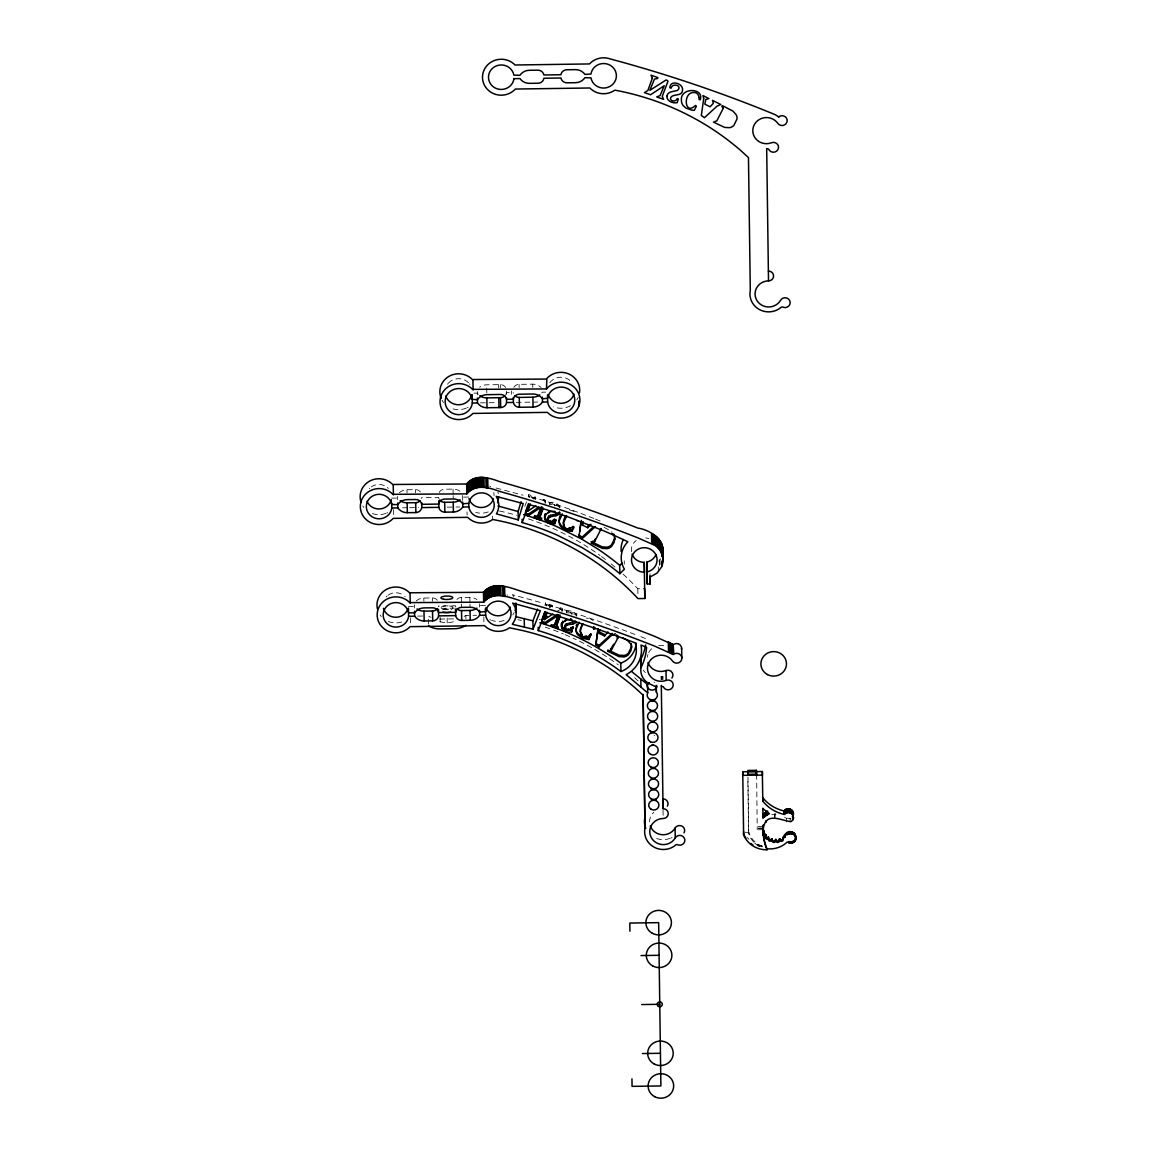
<?xml version="1.0" encoding="UTF-8"?>
<svg xmlns="http://www.w3.org/2000/svg" width="1156" height="1156" viewBox="0 0 1156 1156"><rect width="100%" height="100%" fill="white"/><g stroke="black" fill="none" stroke-linecap="round" stroke-linejoin="round"><path stroke-width="0.75" stroke-dasharray="5 3.75" d="M524.81 506.429L526.558 501.747M528.321 497.066L528.653 494.652L535.56 497.08L535.228 499.493L535.56 497.08M545.488 602.941L545.155 605.354L545.488 602.941L552.395 605.368L552.062 607.781L552.395 605.368M544.996 502.123L545.675 500.635L543.855 499.378L540.155 501.574M545.025 503.597L545.675 500.635M561.845 610.411L562.51 608.923L560.689 607.666L556.99 609.862M561.874 611.885L562.51 608.923M658.833 561.195L660.481 558.854M532.15 498.496L535.199 498.005M548.984 606.784L552.033 606.293M557.019 611.336L560.718 609.154L560.689 607.666M560.039 507.498C559.331 503.51 550.068 499.97 549.432 504.464M566.238 611.278C570.11 609.978 575.457 611.668 576.873 615.787M566.267 612.752L572.365 612.94L575.775 615.194L575.746 613.706M786.167 818.246L790.328 818.289L790.401 821.844M771.789 814.59L775.734 813.94L775.806 817.48M439.829 621.841L447.228 622.911L454.568 621.639M661.232 679.959L661.189 676.361L663.139 676.896M505.62 387.52A6.04 5.78 -1.1 0 0 500.302 384.616L486.662 384.818A11.314 10.823 -1.1 0 0 479.74 387.188M513.828 387.39A6.04 5.78 -1.1 0 1 519.073 384.356L532.714 384.153A11.314 10.823 -1.1 0 1 541.08 387.535M473.873 393.156L477.312 393.112A11.314 10.823 -1.1 0 0 478.468 394.499M545.719 392.144L542.294 392.187A11.314 10.823 -1.1 0 1 541.759 392.924M480.39 402.866L496.502 402.635M516.197 402.36L537.685 402.057M399.355 492.731A11.314 10.823 -1.1 0 1 406.97 489.768L415.495 489.638A6.04 5.78 -1.1 0 1 420.813 492.543M460.001 491.286A11.314 10.823 -1.1 0 0 453.022 489.118L444.496 489.234A6.04 5.78 -1.1 0 0 438.962 492.904M391.609 498.149L397.621 498.063A11.314 10.823 -1.1 0 0 398.791 499.464M468.614 497.051L462.602 497.138A11.314 10.823 -1.1 0 1 461.475 498.568M402.49 507.802L407.866 507.715M409.658 507.686L418.602 507.571M447.256 507.166L459.785 506.978M623.026 574.113A262.267 251.069 -1.1 0 1 637.809 588.736L644.629 588.635M416.189 601.019A11.314 10.823 -1.1 0 1 423.804 598.057L432.33 597.927A6.04 5.78 -1.1 0 1 437.662 600.831M456.909 599.444A6.04 5.78 -1.1 0 1 461.331 597.522L469.856 597.406A11.314 10.823 -1.1 0 1 476.836 599.588M408.444 606.438L414.455 606.351A11.314 10.823 -1.1 0 0 415.004 607.073M485.448 605.339L479.437 605.426A11.314 10.823 -1.1 0 1 478.309 606.857M441.231 608.359L454.337 608.172M417.562 616.105L424.729 616.004M464.134 616.437A20.476 19.594 -1.1 0 0 465.839 615.425L471.229 615.353M473.021 615.324L476.604 615.267M439.757 619.067L454.496 618.85M763.148 826.526L757.339 826.612L757.368 828.187L761.732 828.13M763.177 828.216L757.194 828.303L757.223 829.777L761.703 829.719M745.23 832.349L748.553 832.306M539.274 619.486L540.285 619.587M553.377 504.392L556.397 505.866M570.211 612.68L573.231 614.154M569.33 509.767L576.439 512.296M586.164 618.055L588.346 618.373M517.917 619.746L521.428 620.483M496.097 488.02L523.032 495.187M540.141 602.363L512.484 594.733A17.918 17.152 -1.1 0 1 513.986 597.002M762.628 846.365L761.616 846.048A22.672 21.704 -1.1 0 1 748.712 832.017L748.582 833.881L747.802 777.786M535.589 498.554L528.682 496.126L528.653 494.652M552.423 606.842L545.516 604.415M634.962 634.485L625.974 631.075A1319.95 1263.624 -1.1 0 0 556.874 607.449L545.068 603.837L546.802 605.152M640.829 636.71L646.421 638.892M593.852 518.423L570.775 509.579A594.3 568.94 -1.1 0 0 528.682 496.126M595.485 519.087L600.73 521.284M604.111 527.324L611.842 531.63M590.673 619.154L593.274 620.584M528.292 495.577L529.968 496.863M785.459 817.87L784.635 817.22M545.704 502.109L543.884 500.866L543.855 499.378M560.718 609.154L562.538 610.397M634.658 677.792L638.112 680.942M790.083 818.39L790.155 821.93M786.412 818.347L786.485 821.887M775.069 813.954L775.141 817.509M774.404 814.026L774.477 817.567M662.966 676.246L663.024 679.526M659.975 559.663L660.062 564.59M662.171 676.318L662.229 679.598M659.426 560.443L659.585 568.665M661.189 676.361L661.246 679.641M658.313 566.859L658.4 571.787M663.038 810.284L663.197 818.506M649.975 573.766L650.033 577.046M637.809 588.736L637.895 593.664M624.254 560.805L624.312 564.157M576.425 614.703L576.454 616.191M571.483 612.853L571.512 614.327M566.642 611.105L566.671 612.593M559.591 506.415L559.62 507.903M558.912 505.418L558.94 506.906L555.53 504.652L549.837 504.305L549.808 502.817M554.649 504.565L554.678 506.039M550.632 606.033L550.661 607.507M549.678 606.149L549.707 607.637M546.268 604.487L546.297 605.975M532.714 384.153L532.772 387.448M533.797 497.745L533.826 499.219M529.434 496.199L529.462 497.687M519.073 384.356L519.131 387.636M511.487 391.003L511.559 394.283M506.371 391.075L506.429 394.355M500.302 384.616L500.36 387.91M498.597 384.645L498.655 387.925M492.615 516.197L492.687 519.478M486.719 388.098L486.82 393.026M483.815 616.813L483.974 625.035M477.298 391.494L477.356 394.774M479.422 603.808L479.494 607.088M469.856 597.406L469.957 602.334M469.986 603.967L470.059 607.261M467.038 511.805L467.111 515.099M465.839 615.425L465.911 618.706M462.588 495.519L462.689 500.447M461.331 597.522L461.432 602.449M461.461 604.097L461.519 607.377M453.022 489.118L453.123 494.046M453.152 495.678L453.21 498.973M432.33 597.927L432.402 601.221M428.471 624.168L428.312 615.96A20.476 19.594 -1.1 0 0 430.971 617.333M423.804 598.057L423.876 601.337M415.495 489.638L415.568 492.933M414.44 604.733L414.498 608.013M410.409 617.853L410.539 624.428M406.97 489.768L407.028 493.048M397.606 496.444L397.664 499.724M393.575 509.565L393.705 516.14M756.631 774.375L757.223 829.777M747.975 777.208L748.741 833.49A22.672 21.704 -1.1 0 0 753.885 842.29M447.155 618.012L447.228 622.911M440.104 616.943L440.176 621.841M578.188 397.361A18.771 17.961 -1.1 0 1 576.815 399.846M570.544 405.713A18.771 17.961 -1.1 0 1 553.536 406.811M468.194 407.172A18.771 17.961 -1.1 0 1 467.342 407.635M466.46 408.039A18.771 17.961 -1.1 0 1 451.187 408.256M443.557 402.519A18.771 17.961 -1.1 0 1 441.997 400.135M447.459 384.226A13.655 13.063 -1.1 0 1 447.878 383.676M448.34 383.142A13.655 13.063 -1.1 0 1 468.628 382.853M469.538 383.908A13.655 13.063 -1.1 0 1 469.943 384.471M505.721 394.63A6.04 5.78 -1.1 0 0 506.386 392.693L513.206 392.606A6.04 5.78 -1.1 0 0 513.365 393.271M549.808 382.766A13.655 13.063 -1.1 0 1 570.977 381.408M387.65 512.585A18.771 17.961 -1.1 0 1 386.769 513.004M385.873 513.38A18.771 17.961 -1.1 0 1 372.42 513.567M363.88 507.47A18.771 17.961 -1.1 0 1 362.782 505.909M488.222 511.92A18.771 17.961 -1.1 0 1 475.694 512.411M499.435 511.01A262.267 251.069 -1.1 0 1 516.602 515.258M528.408 518.885A262.267 251.069 -1.1 0 1 600.051 555.472M601.467 556.498A262.267 251.069 -1.1 0 1 605.657 559.634M611.134 563.926A262.267 251.069 -1.1 0 1 616.495 568.376M631.407 551.672A12.788 12.254 -1.1 0 1 636.262 540.43M645.626 537.93A12.788 12.254 -1.1 0 1 648.834 538.71M493.742 492.514A12.788 12.254 -1.1 0 1 494.046 495.707M489.696 486.026A12.788 12.254 -1.1 0 1 490.664 486.907M439.034 498.785A6.04 5.78 -1.1 0 1 438.644 497.485L421.579 497.73A6.04 5.78 -1.1 0 1 421.434 498.395M369.299 488.641A12.788 12.254 -1.1 0 1 369.747 488.164M371.264 486.893A12.788 12.254 -1.1 0 1 386.827 487.066M387.347 487.471A12.788 12.254 -1.1 0 1 388.3 488.367M497.933 492.225A18.626 17.831 -1.1 0 1 498.294 493.713M762.006 846.842A24.565 23.525 -1.1 0 1 757.238 845.527M761.992 845.86A24.565 23.525 -1.1 0 1 754.955 843.548M748.972 839.314A24.565 23.525 -1.1 0 1 747.311 837.536M507.022 594.748A12.788 12.254 -1.1 0 1 507.498 595.21M455.883 607.073A6.04 5.78 -1.1 0 1 455.478 605.773L438.413 606.019A6.04 5.78 -1.1 0 1 438.283 606.683M442.387 609.804A5.968 1.72 -0.8 0 1 452.025 609.804M386.133 596.93A12.788 12.254 -1.1 0 1 387.058 596.005M388.098 595.181A12.788 12.254 -1.1 0 1 403.675 595.354M404.672 596.193A12.788 12.254 -1.1 0 1 405.149 596.655M645.337 672.604A16.126 15.447 -1.1 0 1 643.213 670.104M514.189 612.564A17.918 17.152 -1.1 0 1 512.758 614.891M654.152 735.476A5.115 4.899 -1.1 0 1 654.657 735.635M671.911 837.565A18.756 17.947 -1.1 0 1 671.029 837.984M670.133 838.36A18.756 17.947 -1.1 0 1 654.888 837.811M504.132 620.541A18.771 17.961 -1.1 0 1 491.603 620.396M490.693 620.05A18.771 17.961 -1.1 0 1 489.797 619.659M401.782 621.986A18.771 17.961 -1.1 0 1 388.344 621.509M381.321 616.495A18.771 17.961 -1.1 0 1 380.151 614.992M649.556 821.887A13.626 13.048 -1.1 0 1 653.92 812.133M647.346 657.215A13.655 13.063 -1.1 0 1 647.909 654.542M648.704 652.634A13.655 13.063 -1.1 0 1 651.681 648.805M658.631 645.51A13.655 13.063 -1.1 0 1 666.318 646.377M545.242 627.173A262.267 251.069 -1.1 0 1 563.405 633.95M565.038 634.63A262.267 251.069 -1.1 0 1 576.266 639.687M579.431 641.219A262.267 251.069 -1.1 0 1 618.301 664.787M653.92 682.069A5.115 4.899 -1.1 0 1 654.643 682.401M759.723 846.64A22.672 21.704 -1.1 0 1 758.813 846.134M757.917 845.585A22.672 21.704 -1.1 0 1 754.622 843.027M443.774 609.053A5.968 1.72 -0.8 0 0 452.964 607.565A5.968 1.72 -0.8 0 0 444.251 606.062A5.968 1.72 -0.8 0 0 443.774 609.053"/><path stroke-width="1.5" d="M558.709 512.758C555.53 516.038 546.802 513.134 548.103 519.925C549.201 523.09 553.999 522.44 555.01 519.478L556.079 519.983L554.822 523.654C541.47 525.705 541.889 509.984 555.082 511.371M544.837 516.096L544.808 514.608L544.808 519.261M571.656 631.942L572.899 626.783L571.656 631.942C558.305 633.994 558.724 618.272 571.917 619.659M561.672 624.385L561.643 622.896L561.643 627.549M762.902 832.884A1.705 1.633 -1.1 0 0 765.474 834.343L765.836 834.805A1.705 1.633 -1.1 0 0 765.807 837.175A1.705 1.633 -1.1 0 0 768.278 837.074L768.596 837.291A1.705 1.633 -1.1 0 0 769.289 839.574A1.705 1.633 -1.1 0 0 771.63 838.779L772.136 838.924A1.705 1.633 -1.1 0 0 773.595 840.918A1.705 1.633 -1.1 0 0 775.56 839.487L775.951 839.487A1.705 1.633 -1.1 0 0 777.887 840.976A1.705 1.633 -1.1 0 0 779.332 839.039L779.91 838.88A1.705 1.633 -1.1 0 0 782.222 839.704A1.705 1.633 -1.1 0 0 782.988 837.45C792.582 819.835 803.608 847.883 787.265 841.973A24.233 23.192 -1.1 0 1 766.992 848.75L767.02 849.776A24.565 23.525 -1.1 0 1 743.626 834.95L743.554 831.395M794.779 841.351C799.649 832.407 785.589 830.832 783.017 838.938A1.705 1.633 -1.1 0 1 782.251 841.192A1.705 1.633 -1.1 0 1 779.939 840.354L779.433 840.484A1.705 1.633 -1.1 0 1 777.916 842.449A1.705 1.633 -1.1 0 1 775.979 840.976L775.589 840.961A1.705 1.633 -1.1 0 1 773.624 842.406A1.705 1.633 -1.1 0 1 772.237 840.441L772.208 838.967M647.042 574.142L647.23 583.997L650.134 583.953L650.033 577.046L657.027 573.13L661.535 567.018L662.98 561.57L662.59 555.964L659.888 549.953L655.914 545.834L638.126 537.974A1324.111 1267.597 -1.1 0 0 499.276 491.314C489.176 487.37 474.755 483.772 466.822 493.872L392.881 494.335A18.771 17.961 -1.1 0 0 365.888 493.814A18.771 17.961 -1.1 0 0 366.25 519.665A18.771 17.961 -1.1 0 0 393.213 518.379L467.674 517.324A18.771 17.961 -1.1 0 0 492.687 519.478A262.267 251.069 -1.1 0 1 637.996 598.591L644.817 598.505L644.239 562.351A12.788 12.254 -1.1 0 1 632.014 554.158M593.62 628.85L593.592 627.376L594.748 627.549L594.776 629.037L593.62 628.85L593.678 626.798M548.103 519.925L548.146 517.252M575.543 621.047L565.573 624.471L564.908 626.725L566.064 628.272M572.928 628.272L571.844 627.766C570.833 630.728 566.035 631.378 564.937 628.214C565.385 622.434 573.824 626.234 576.223 621.726M391.711 503.077L391.768 508.293A12.788 12.254 -1.1 0 1 372.275 516.92A12.788 12.254 -1.1 0 1 371.986 496.386A12.788 12.254 -1.1 0 1 391.711 504.464L397.765 504.652A11.314 10.823 -1.1 0 1 407.158 499.623L415.683 499.508A6.04 5.78 -1.1 0 1 421.723 504.319L438.789 504.074A6.04 5.78 -1.1 0 1 444.684 499.089L453.21 498.973A11.314 10.823 -1.1 0 1 462.747 503.741L468.787 503.366A12.788 12.254 -1.1 0 1 484.277 493.15A12.788 12.254 -1.1 0 1 493.67 508.712L493.453 509.319A12.788 12.254 -1.1 0 1 468.845 507.195L468.744 503.626M408.473 608.085L408.603 616.582A12.788 12.254 -1.1 0 1 389.11 625.208A12.788 12.254 -1.1 0 1 388.835 604.675A12.788 12.254 -1.1 0 1 408.545 612.752L414.599 612.94A11.314 10.823 -1.1 0 1 423.992 607.912L432.532 607.796A6.04 5.78 -1.1 0 1 438.558 612.608L455.623 612.362A6.04 5.78 -1.1 0 1 461.519 607.377L470.059 607.261A11.314 10.823 -1.1 0 1 479.581 612.03L485.621 611.654A12.788 12.254 -1.1 0 1 501.112 601.438A12.788 12.254 -1.1 0 1 510.504 617.001L510.287 617.607A12.788 12.254 -1.1 0 1 485.679 615.483L485.506 608.634L485.592 611.943M472.183 394.832L472.298 403.458A13.655 13.063 -1.1 0 1 451.505 412.663A13.655 13.063 -1.1 0 1 451.201 390.757A13.655 13.063 -1.1 0 1 472.24 399.369L477.457 399.701A11.314 10.823 -1.1 0 1 486.849 394.673L500.49 394.471A6.04 5.78 -1.1 0 1 506.53 399.297L513.351 399.196A6.04 5.78 -1.1 0 1 519.261 394.21L532.902 394.023A11.314 10.823 -1.1 0 1 542.439 398.777L547.626 398.3A13.655 13.063 -1.1 0 1 564.157 387.405A13.655 13.063 -1.1 0 1 574.171 404.008L573.94 404.658A13.655 13.063 -1.1 0 1 547.684 402.389L547.496 395.395M579.662 531.457L580.702 523.596M581.367 520.359L578.997 536.442L582.147 538.653L595.427 526.572M597.97 628.734L595.846 644.73L598.981 646.941L611.611 635.381L615.281 633.748M598.201 628.647L595.846 644.73M607.926 631.899L604.574 636.031L599.343 633.416L599.314 631.942M614.674 537.323A8.381 8.02 -1.1 0 1 614.66 538.45L614.067 542.525L611.524 546.441A8.497 8.135 -1.1 0 1 607.305 548.638L602.319 548.378L591.15 543.074L594.516 541.774L601.077 529.029M631.162 643.719A8.381 8.02 -1.1 0 1 631.494 646.739L630.901 650.814L628.358 654.73A8.497 8.135 -1.1 0 1 624.139 656.926L619.154 656.666L607.984 651.363L611.351 650.062L617.781 638.256L617.882 635.843M522.18 522.584L528.841 504.507A594.3 568.94 -1.1 0 1 570.934 517.96L603.779 530.864A594.3 568.94 -1.1 0 1 627.853 541.774A24.146 23.106 -1.1 0 0 624.413 569.186L619.862 573.694A262.788 251.575 -1.1 0 0 597.739 557.235L582.017 547.554L557.178 535.112A262.788 251.575 -1.1 0 0 522.18 522.584L522.122 519.232M614.66 538.45L611.495 544.953A8.497 8.135 -1.1 0 1 607.276 547.164L602.29 546.904L591.121 541.6M631.494 646.739L628.329 653.241A8.497 8.135 -1.1 0 1 624.11 655.452L619.125 655.192L609.342 650.539M590.991 524.333L587.739 527.743L582.508 525.127L583.115 521.573M599.343 633.416L599.95 629.861M563.507 522.859L566.7 515.865M767.02 849.776A53.321 51.037 -1.1 0 1 763.206 829.098C765.662 810.891 781.066 820.789 790.877 821.613C798.03 817.841 788.854 808.087 784.274 814.416A36.949 35.374 -1.1 0 1 762.787 801.094L762.714 797.539A36.949 35.374 -1.1 0 0 784.144 810.948C787.655 805.616 796.614 811.599 792.409 816.714M518.264 519.897L523.206 503.568L496.256 496.401A18.626 17.831 -1.1 0 1 496.473 513.885L518.264 519.897L518.105 511.516L521.067 501.718M540.459 517.31L539.924 515.822L542.641 508.25M558.16 628.618L558.131 627.144L551.21 624.702L551.239 626.191L558.16 628.618L556.759 624.11L560.053 614.978M554.822 523.654L555.631 519.723M560.024 515.764L559.071 519.622A9.147 8.757 -1.1 0 0 560.646 524.853L563.521 527.555L569.951 529.766L571.989 529.766L573.362 527.02M576.179 626.003L576.858 624.052M493.482 498.857L493.265 499.464A12.788 12.254 -1.1 0 1 468.946 498.583M573.983 394.138L573.752 394.788A13.655 13.063 -1.1 0 1 548.031 394.514M510.316 607.146L510.099 607.753A12.788 12.254 -1.1 0 1 485.982 607.492M515.027 610.657L515.244 610.065A17.918 17.152 -1.1 0 0 515.923 602.97M661.709 556.296C667.792 541.311 650.756 529.925 637.939 528.104A1324.111 1267.597 -1.1 0 0 499.089 481.46C488.988 477.515 474.567 473.917 466.634 484.017L466.822 493.872M543.248 508.163L539.953 517.296L541.311 520.33L534.404 517.902L534.375 516.414L541.283 518.842L541.311 520.33M560.082 616.451L556.787 625.584L557.322 627.072M525.575 511.4L528.451 503.64M542.959 616.654L544.693 612.001M545.3 611.929L541.918 620.497L542.395 618.214M538.248 630.584L545.227 612.218L557.033 615.83A1319.95 1263.624 -1.1 0 1 626.133 639.456L635.135 642.866A23.944 22.918 -1.1 0 1 620.96 671.549L615.238 667.373A266.429 255.057 -1.1 0 0 538.248 630.584L538.19 627.231M534.404 517.902L534.722 515.518M551.239 626.191L554.62 624.832L558.753 614.978M533.06 629.196L540.3 610.744L512.643 603.114A17.918 17.152 -1.1 0 1 515.403 618.446L515.099 619.298A17.918 17.152 -1.1 0 1 512.917 623.272L512.325 624.283L533.06 629.196L532.902 620.815L537.511 609.067M529.795 504.074L527.512 511.328L535.965 505.808M527.512 511.328L530.402 504.117M552.799 614.096L544.346 619.616L546.629 612.362M544.346 619.616L547.236 612.405M538.407 513.842L540.733 508.091M541.34 508.12L537.786 516.544L534.751 516.992M558.146 614.934L554.62 624.832M562.322 513.9L559.099 521.11A9.147 8.757 -1.1 0 0 560.674 526.327L563.55 529.029L569.98 531.24L572.018 531.24L574.084 527.136L573.13 526.385L568.983 529.332L565.472 528.567C561.975 525.243 563.348 519.521 565.602 515.851M588.866 639.528L590.889 633.95L588.866 639.528L582.335 638.329L577.509 634.615A9.147 8.757 -1.1 0 1 575.934 629.399L579.17 622.188M600.224 529.867L600.918 528.494L600.947 529.968M617.058 638.155L617.752 636.783L617.781 638.256M548.175 518.726C550.545 514.406 558.16 517.83 559.894 512.411M582.451 624.139L580.254 631.205L582.306 635.236M616.813 634.846L616.336 635.728L617.911 637.317M613.735 644.239L610.57 649.267M593.765 542.453L595.239 538.999M583.549 624.153C575.934 629.196 582.942 643.776 589.965 634.673L590.918 635.424M784.216 814.503L784.202 810.862M562.697 621.162L562.134 623.416M546.513 388.922L547.034 388.329A18.771 17.961 -1.1 0 1 570.313 384.457A18.771 17.961 -1.1 0 1 579.069 405.453L578.751 406.334A18.771 17.961 -1.1 0 1 547.352 412.374L472.905 413.429A18.771 17.961 -1.1 0 1 445.927 414.715A18.771 17.961 -1.1 0 1 445.58 388.864A18.771 17.961 -1.1 0 1 472.573 389.384L546.513 388.922L546.846 378.46A18.771 17.961 -1.1 0 1 568.81 373.966A18.771 17.961 -1.1 0 1 579.517 392.838M667.402 806.137A5.115 4.899 -1.1 0 0 662.865 798.839L663.053 808.709A5.115 4.899 -1.1 0 1 668.24 813.535A5.115 4.899 -1.1 0 1 663.197 818.506A13.626 13.048 -1.1 0 0 651.652 838.245A13.626 13.048 -1.1 0 0 675.263 837.912A5.115 4.899 -1.1 0 1 682.228 836.019A5.115 4.899 -1.1 0 1 684.193 842.681A5.115 4.899 -1.1 0 1 677.228 844.574L676.101 844.718A18.756 17.947 -1.1 0 1 654.209 847.232A18.756 17.947 -1.1 0 1 644.976 828.086L643.155 695.233L634.846 687.647A262.267 251.069 -1.1 0 0 523.365 630.728L509.521 627.766A18.771 17.961 -1.1 0 1 484.509 625.613L410.048 626.668A18.771 17.961 -1.1 0 1 383.084 627.954A18.771 17.961 -1.1 0 1 382.723 602.103A18.771 17.961 -1.1 0 1 409.715 602.623L483.656 602.16L483.468 592.305C495.577 577.971 516.298 591.207 530.04 593.75A1324.111 1267.597 -1.1 0 1 654.773 636.392L673.168 644.759L673.89 654.166A5.115 4.899 -1.1 0 1 680.985 655.51A5.115 4.899 -1.1 0 1 679.569 662.316A5.115 4.899 -1.1 0 1 672.474 660.972A13.655 13.063 -1.1 0 0 648.328 663.746L648.097 664.397A13.655 13.063 -1.1 0 0 666.188 680.378A5.115 4.899 -1.1 0 1 672.835 683.109A5.115 4.899 -1.1 0 1 669.974 689.482A5.115 4.899 -1.1 0 1 663.327 686.751L661.376 686.216M483.656 602.16C495.765 587.826 516.486 601.062 530.228 603.605A1324.111 1267.597 -1.1 0 1 654.975 646.262L673.37 654.614M782.988 837.45L783.017 838.938M762.946 814.373L767.57 811.021L767.627 814.561L763.018 817.913L762.859 808.188M582.147 538.653L582.118 537.179L593.548 526.688M598.981 646.941L598.952 645.467L612.246 633.372M619.862 573.694L619.703 565.313L621.971 563.059M589.459 524.549L587.71 526.269L587.739 527.743M778.682 116.987L779.202 116.539A5.115 4.899 -1.1 0 1 786.311 117.883A5.115 4.899 -1.1 0 1 784.895 124.689A5.115 4.899 -1.1 0 1 777.8 123.345A13.655 13.063 -1.1 0 0 753.64 126.12L753.409 126.77A13.655 13.063 -1.1 0 0 771.5 142.752A5.115 4.899 -1.1 0 1 778.161 145.468A5.115 4.899 -1.1 0 1 775.3 151.855A5.115 4.899 -1.1 0 1 768.639 149.124L766.688 148.589L768.509 280.879A13.626 13.048 -1.1 0 0 756.978 300.618A13.626 13.048 -1.1 0 0 780.575 300.285A5.115 4.899 -1.1 0 1 787.554 298.393A5.115 4.899 -1.1 0 1 789.519 305.054A5.115 4.899 -1.1 0 1 782.54 306.947L781.413 307.091A18.756 17.947 -1.1 0 1 759.521 309.606A18.756 17.947 -1.1 0 1 750.302 290.459L748.467 157.592L740.158 150.02A262.267 251.069 -1.1 0 0 614.833 90.139A18.771 17.961 -1.1 0 1 589.82 87.986L515.374 89.041A18.771 17.961 -1.1 0 1 488.396 90.327A18.771 17.961 -1.1 0 1 488.049 64.476A18.771 17.961 -1.1 0 1 515.041 64.996L589.502 63.941A18.771 17.961 -1.1 0 1 610.108 58.898L621.437 61.976A1324.111 1267.597 -1.1 0 1 760.287 108.635L772.945 113.75A18.771 17.961 -1.1 0 1 778.06 116.496L778.826 117.088M673.168 644.759L673.702 644.311A5.115 4.899 -1.1 0 1 681.563 649.325M525.084 513.033L528.191 514.247L538.956 507.137M525.113 514.507L528.22 515.721L541.918 506.689M541.918 621.321L545.025 622.535L557.25 614.457M541.947 622.795L545.054 624.009L557.279 615.946M544.317 618.128L547.135 616.293M779.332 839.039L779.433 840.484M767.627 814.561L769.434 813.737L762.888 808.651M568.954 527.844L569.778 527.642L569.807 529.116M554.793 522.18L548.06 521.154L544.779 517.787M571.628 630.468L564.894 629.442L561.614 626.075M441.173 398.43A18.771 17.961 -1.1 0 1 448.586 376.567A18.771 17.961 -1.1 0 1 472.385 379.529L546.326 379.067M479.856 395.699A11.314 10.823 -1.1 0 0 486.835 397.881L500.49 397.678A6.04 5.78 -1.1 0 0 504.897 395.757M514.781 395.612A6.04 5.78 -1.1 0 0 519.246 397.418L532.887 397.216A11.314 10.823 -1.1 0 0 539.809 394.846M472.342 403.039L477.5 402.967A11.314 10.823 -1.1 0 0 487.023 407.736L500.678 407.548A6.04 5.78 -1.1 0 0 506.574 402.563L513.394 402.461A6.04 5.78 -1.1 0 0 519.434 407.273L533.075 407.085A11.314 10.823 -1.1 0 0 542.482 402.042L547.626 401.97M361.134 502.499A18.771 17.961 -1.1 0 1 369.313 481.272A18.771 17.961 -1.1 0 1 392.693 484.48L466.634 484.017M400.178 500.649A11.314 10.823 -1.1 0 0 407.143 502.831L415.683 502.701A6.04 5.78 -1.1 0 0 420.09 500.779M439.742 499.97A6.04 5.78 -1.1 0 0 444.67 502.296L453.21 502.181A11.314 10.823 -1.1 0 0 460.117 499.797M391.797 508.004L397.809 507.918A11.314 10.823 -1.1 0 0 407.345 512.686L415.871 512.57A6.04 5.78 -1.1 0 0 421.767 507.585L438.832 507.34A6.04 5.78 -1.1 0 0 444.872 512.151L453.398 512.036A11.314 10.823 -1.1 0 0 462.79 507.007L468.801 506.92M377.448 608.981A18.771 17.961 -1.1 0 1 387.014 589.098A18.771 17.961 -1.1 0 1 409.527 592.768L483.468 592.305M417.013 608.937A11.314 10.823 -1.1 0 0 423.992 611.119L432.517 611.004A6.04 5.78 -1.1 0 0 437.373 608.533M457.039 608.779A6.04 5.78 -1.1 0 0 461.519 610.585L470.044 610.469A11.314 10.823 -1.1 0 0 476.951 608.085M408.632 616.293L414.643 616.206A11.314 10.823 -1.1 0 0 424.18 620.974L432.705 620.859A6.04 5.78 -1.1 0 0 438.601 615.873L455.666 615.628A6.04 5.78 -1.1 0 0 461.706 620.44L470.232 620.324A11.314 10.823 -1.1 0 0 479.624 615.295L485.636 615.209M747.903 771.933L756.429 771.803L756.4 770.33L747.874 770.445L747.946 775.445M743.626 834.95L742.744 771.789L748.091 771.717M755.229 771.616L762.353 771.514L762.425 775.055L742.802 775.344L742.744 771.789M641.002 955.564L659.093 955.304M641.681 1004.55L659.758 1004.304M642.346 1053.55L660.437 1053.289M588.837 638.054L582.306 636.855L577.48 633.141A9.147 8.757 -1.1 0 1 575.905 627.91M576.786 520.561L577.942 520.735M515.605 616.639L532.902 620.815M768.538 837.233L768.624 838.779A1.705 1.633 -1.1 0 0 769.318 841.048A1.705 1.633 -1.1 0 0 771.659 840.268L772.237 840.441M497.99 505.967L518.105 511.516M504.594 586.67L504.869 596.554M622.477 637.78L627.26 640.222L630.584 643.791A8.381 8.02 -1.1 0 1 631.523 648.213M600.629 632.592L604.559 634.557L604.574 636.031M765.677 834.56L765.864 836.294A1.705 1.633 -1.1 0 0 765.836 838.664A1.705 1.633 -1.1 0 0 768.307 838.562L768.624 838.779M582.118 537.179L578.968 534.968L578.997 536.442M595.817 643.256L598.952 645.467M620.96 671.549L620.801 663.168L615.079 658.992A266.429 255.057 -1.1 0 0 539.809 622.723M632 671.838L647.562 684.511A5.115 4.899 -1.1 0 1 649.296 682.604M656.333 692.025L656.261 686.996L649.556 683.832A16.126 15.447 -1.1 0 1 640.988 667.677A56.427 54.014 -1.1 0 0 646.58 647.273L640.988 645.091L641.421 648.227A29.073 27.831 -1.1 0 1 626.162 674.656L647.721 692.892A5.115 4.899 -1.1 0 0 649.354 699.062A5.115 4.899 -1.1 0 0 655.972 698.47A5.115 4.899 -1.1 0 0 656.406 692.112L656.203 685.32M611.871 533.104L613.749 535.503A8.381 8.02 -1.1 0 1 614.689 539.924M766.992 848.793A53.321 51.037 -1.1 0 1 763.177 828.115L763.914 832.941A1.705 1.633 -1.1 0 0 763.119 835.181A1.705 1.633 -1.1 0 0 765.503 835.817L765.864 836.294M563.405 522.917L564.72 527.728M548.074 518.437L548.522 520.821M763.206 829.69L763.914 832.941M763.813 831.178L763.885 831.453A1.705 1.633 -1.1 0 0 763.509 831.684M644.239 562.351L644.456 572.206A12.788 12.254 -1.1 0 1 632.722 554.736A12.788 12.254 -1.1 0 1 654.296 552.308A12.788 12.254 -1.1 0 1 647.057 571.917L646.869 562.062A12.788 12.254 -1.1 0 0 656.044 554.461M795.819 836.771L795.848 838.505M795.617 835.499L795.631 839.762M795.342 834.777L795.574 836.742M795.53 838.534L795.458 840.239M795.082 834.329L795.241 836.034M795.314 838.996L795.227 840.701M794.938 834.112L794.967 835.6M795.053 839.444L794.938 841.149M794.62 833.707L794.808 835.383M794.432 833.519L794.461 834.993M794.244 833.332L794.273 834.82M794.403 840.268L794.244 841.915M793.84 832.999L794.071 834.646M794.013 840.614L794.042 842.088M793.189 812.336L793.305 818.665M793.623 832.855L793.652 834.329M793.811 840.773L793.84 842.247M793.016 811.844L793.132 819.142M793.406 832.71L793.435 834.184M793.594 840.918L793.623 842.406M792.77 811.382L792.973 815.168M792.958 815.833L792.9 819.618M793.175 832.58L793.204 834.054M792.481 810.948L792.698 814.72M792.713 816.28L792.626 820.052M792.929 832.465L792.958 833.938M792.322 810.746L792.395 814.301M792.684 832.363L792.713 833.837M791.976 810.37L792.221 814.099M792.438 832.262L792.467 833.751M792.64 841.409L792.669 842.883M791.788 810.183L791.846 813.737M792.178 832.19L792.207 833.664M792.395 841.496L792.424 842.984M791.585 810.024L791.643 813.564M791.918 832.118L791.947 833.592M792.135 841.582L792.163 843.056M791.369 809.865L791.441 813.405M791.658 832.06L791.687 833.548M791.874 841.64L791.903 843.129M791.152 809.706L791.224 813.26M791.398 832.017L791.427 833.505M791.614 841.698L791.643 843.172M790.921 809.576L790.993 813.13M791.354 841.741L791.383 843.215M790.69 809.446L790.762 813M791.138 832.002L791.166 833.476M790.444 809.33L790.516 812.885M790.863 831.988L790.892 833.462M791.094 841.77L791.123 843.244M790.198 809.229L790.27 812.784M790.603 831.988L790.632 833.462M790.82 841.785L790.848 843.259M789.953 809.142L790.025 812.697M790.328 831.988L790.357 833.476M790.545 841.77L790.574 843.259M789.692 809.07L789.765 812.625M790.068 832.017L790.097 833.505M790.285 841.756L790.314 843.244M789.432 809.012L789.505 812.552M789.794 832.06L789.823 833.534M790.025 841.741L790.054 843.215M789.172 808.954L789.245 812.509M789.534 832.118L789.562 833.592M789.75 841.698L789.779 843.172M788.912 808.925L788.984 812.466M789.273 832.176L789.302 833.664M789.49 841.64L789.519 843.114M788.638 808.897L788.71 812.451M789.013 832.262L789.042 833.736M789.23 841.568L789.259 843.056M788.378 808.897L788.45 812.437M788.768 832.349L788.797 833.823M788.984 841.496L789.013 842.97M788.103 808.897L788.175 812.437M788.522 832.45L788.551 833.924M787.843 808.911L787.901 812.466M788.291 832.566L788.32 834.04M788.06 832.696L788.074 834.17M787.568 808.94L787.641 812.495M787.828 832.84L787.857 834.314M787.308 808.983L787.38 812.538M787.612 832.985L787.641 834.459M787.048 809.041L787.12 812.596M787.395 833.144L787.424 834.618M786.788 809.113L786.86 812.668M786.542 809.2L786.6 812.74M786.282 809.287L786.355 812.841M786.051 809.402L786.109 812.943M785.805 809.518L785.878 813.073M785.574 809.648L785.647 813.203M785.358 809.792L785.415 813.347M785.141 809.951L785.213 813.492M784.938 810.11L784.808 813.838M784.548 810.472L784.621 814.026M785.097 835.745L785.126 837.233M784.375 810.659L784.447 814.214M784.606 836.193L784.635 837.681M779.91 838.88L779.939 840.354M775.951 839.487L775.979 840.976M775.56 839.487L775.589 840.961M771.63 838.779L771.659 840.268M768.278 837.074L768.307 838.562M766.746 811.454L766.818 815.009M766.341 820.688L766.356 821.67M765.951 811.946L766.023 815.486M765.908 821.179L765.922 822.162M765.185 812.451L765.258 816.006M765.474 834.343L765.503 835.817M764.448 813.015L764.521 816.57M763.74 813.607L763.813 817.162M763.61 830.557L763.639 832.045M763.076 814.243L763.018 817.913M763.162 825.081L763.249 830.153M756.602 772.584L756.631 774.159L747.759 774.274L747.73 772.699M681.65 648.054L681.838 657.909M672.561 644.268L672.749 654.123M671.766 643.704L671.954 653.559M684.005 832.826A5.115 4.899 -1.1 0 0 682.04 826.164A5.115 4.899 -1.1 0 0 675.075 828.057L675.263 837.912M670.957 643.184L671.145 653.039M670.104 642.693L670.292 652.562M669.237 642.259L669.425 652.129M668.341 641.869L668.529 651.724M648.01 662.605A13.655 13.063 -1.1 0 0 666 670.523L666.188 680.378M662.605 547.034L663.038 560.631M662.402 546.109L662.576 556.86M662.157 545.199L662.359 555.053M662.417 561.065L662.475 564.359M661.868 544.303L662.056 554.158M662.157 561.975L662.215 565.255M661.535 543.421L661.723 553.276M661.81 561.224L661.897 566.151M661.145 542.554L661.333 552.409M660.712 541.702L660.9 551.571M660.235 540.892L660.423 550.747M659.7 540.098L659.888 549.953M659.137 539.332L659.325 549.187M658.53 538.595L658.718 548.45M657.88 537.887L658.067 547.742M657.2 537.208L657.388 547.077M656.478 536.572L656.666 546.427M655.727 535.979L655.914 545.834M654.932 535.416L655.12 545.271M654.108 534.896L654.31 544.751M653.27 534.404L653.458 544.274M652.403 533.971L652.591 543.84M651.507 533.581L651.695 543.436M649.975 575.746L650.134 583.953M647.533 683.037L647.721 692.892M644.629 588.635L644.817 598.505M643.083 694.337L644.976 828.086M645.684 644.918A56.427 54.014 -1.1 0 1 640.829 659.296L640.988 667.677M640.814 679.034L640.973 687.415M611.322 648.588L611.351 650.062M607.955 649.889L607.984 651.363M594.487 540.3L594.516 541.774M592.782 541.109L592.811 542.583M586.612 635.93L586.641 637.404M585.789 636.132L585.817 637.621M584.95 636.176L584.979 637.65M582.48 523.654L582.508 525.127M578.737 401.175L578.824 406.103M581.526 634.543L581.555 636.017M580.904 633.633L580.919 635.121M571.989 529.766L572.018 531.24M572.711 622.578L572.74 624.067M571.209 628.763L571.18 627.289L570.529 629.485M570.862 618.576L570.891 620.064M569.113 628.763L569.142 630.237M567.856 628.878L567.885 630.352M567.278 623.561L567.307 625.049M566.397 623.864L566.426 625.353M564.056 525.344L564.085 526.833M565.573 624.471L565.602 625.96M565.414 619.602L565.443 621.075M565.342 627.636L565.371 629.11M564.981 625.54L564.937 628.214M562.813 627.939L562.842 629.413M562.105 627.043L562.134 628.517M559.345 511.964L559.374 513.437M561.383 623.994L561.411 626.523M555.877 514.29L555.906 515.778M556.759 624.11L556.802 626.436M554.331 519.001L554.36 520.475M553.681 521.183L553.652 519.709L552.987 521.674M552.279 520.475L552.308 521.948M550.444 515.273L550.473 516.761M550.039 520.373L550.068 521.862M549.562 515.576L549.591 517.064M548.565 511.313L548.594 512.787M548.739 516.183L548.768 517.671M545.979 519.651L546.008 521.125M545.271 513.64L545.3 515.128M545.256 518.755L545.285 520.229M542.381 397.115L542.482 402.042M544.548 515.706L544.563 518.235M545.025 622.535L545.054 624.009M541.644 517.946L541.673 519.42M539.924 515.822L539.953 518.148M537.786 516.544L537.757 515.056L537.034 517.137M536.037 515.764L536.066 517.238M532.887 397.216L533.075 407.085M528.191 514.247L528.22 515.721M524.217 618.474L524.376 626.855M519.246 397.418L519.434 407.273M513.307 397.534L513.394 402.461M516.01 603.865L516.168 612.246M506.487 397.621L506.574 402.563M500.49 397.678L500.678 407.548M503.669 586.367L503.857 596.221M502.715 586.106L502.903 595.976M498.771 397.707L498.973 407.562M500.794 585.745L500.981 595.6M499.811 585.644L499.999 595.499M498.828 585.572L499.031 595.441M497.846 585.572L498.048 595.427M496.878 585.601L497.066 595.47M495.895 585.687L496.083 595.557M494.927 585.832L495.115 595.687M493.959 586.02L494.147 595.875M493.005 586.251L493.193 596.106M492.066 586.525L492.254 596.395M491.141 586.858L491.329 596.713M486.835 397.881L487.023 407.736M490.245 587.234L490.433 597.088M487.76 478.382L487.948 488.237M489.364 587.653L489.552 597.508M486.82 478.078L487.023 487.933M488.497 588.101L488.699 597.97M485.881 477.818L486.069 487.688M487.673 588.606L487.861 598.476M486.864 589.155L487.066 599.01M483.959 477.457L484.147 487.312M486.098 589.733L486.286 599.603M485.361 590.355L485.549 600.224M482.977 477.356L483.165 487.211M484.653 591.019L484.841 600.874M481.994 477.284L482.182 487.153M483.988 591.713L484.176 601.568M481.012 477.284L481.199 487.138M480.029 477.312L480.217 487.182M477.399 398.04L477.5 402.967M479.061 477.399L479.249 487.268M478.078 477.544L478.266 487.399M477.125 477.731L477.312 487.586M479.538 610.368L479.624 615.295M476.171 477.963L476.359 487.818M475.232 478.237L475.419 488.107M472.92 380.107L473.107 389.962M474.307 478.57L474.495 488.424M473.411 478.945L473.599 488.8M472.529 479.364L472.717 489.219M471.662 479.812L471.85 489.682M470.839 480.318L471.027 490.187M470.03 480.867L470.217 490.722M469.264 481.445L469.452 491.314M468.527 482.066L468.715 491.936M467.819 482.731L468.007 492.586M470.044 610.469L470.232 620.324M467.154 483.425L467.342 493.28M462.703 502.065L462.79 507.007M461.519 610.585L461.706 620.44M455.536 609.053L455.666 615.628M453.21 502.181L453.398 512.036M444.67 502.296L444.872 512.151M438.702 500.765L438.832 507.34M438.485 609.299L438.601 615.873M432.517 611.004L432.705 620.859M423.992 611.119L424.18 620.974M421.68 502.658L421.767 507.585M415.683 502.701L415.871 512.57M414.556 611.278L414.643 616.206M410.062 593.346L410.25 603.215M407.143 502.831L407.345 512.686M397.707 502.99L397.809 507.918M393.228 485.058L393.416 494.913M762.353 771.514L762.787 801.094M756.4 770.33L756.472 775.604M661.304 685.364L663.053 808.709M646.869 562.062L647.23 583.997M629.919 931.216L629.818 923.052L658.645 922.647L660.885 1085.946L632.057 1086.365L631.956 1078.851M471.821 394.933A13.655 13.063 -1.1 0 1 445.681 395.959M613.72 534.029A8.381 8.02 -1.1 0 1 614.327 535.43M391.32 499.695A12.788 12.254 -1.1 0 1 367.03 501.256M523.509 514.622A262.788 251.575 -1.1 0 1 557.019 526.731L581.858 539.173L597.565 548.854A262.788 251.575 -1.1 0 1 619.703 565.313M621.162 551.484A24.146 23.106 -1.1 0 1 623.359 539.476M498.597 496.733A18.626 17.831 -1.1 0 1 497.586 502.715M763.928 837.074A53.321 51.037 -1.1 0 1 763.422 833.577M763.162 830.066A53.321 51.037 -1.1 0 1 763.148 826.526M763.625 834.343A53.321 51.037 -1.1 0 1 763.408 832.595M763.235 830.832A53.321 51.037 -1.1 0 1 763.133 825.543M752.859 844.892A24.565 23.525 -1.1 0 1 750.865 843.475M745.895 838.187A24.565 23.525 -1.1 0 1 743.611 833.953M654.874 700.016A5.115 4.899 -1.1 0 1 650.236 700.319M450.826 612.116A5.968 1.72 -0.8 0 1 442.849 612.102M407.967 608.591A12.788 12.254 -1.1 0 1 383.431 608.331M641.175 665.697A16.126 15.447 -1.1 0 1 640.829 659.296M636.161 643.112A23.944 22.918 -1.1 0 1 620.801 663.168M653.761 745.056A5.115 4.899 -1.1 0 1 651.897 745.042M645.77 828.375A18.756 17.947 -1.1 0 1 644.788 818.217M675.075 828.057A13.626 13.048 -1.1 0 1 650.279 825.904M666 670.523A5.115 4.899 -1.1 0 1 671.911 678.095M654.831 710.738A5.115 4.899 -1.1 0 1 651.449 711.243M655.235 778.58A5.115 4.899 -1.1 0 1 651.305 778.537M654.571 768.133A5.115 4.899 -1.1 0 1 651.926 768.162M654.368 732.297A5.115 4.899 -1.1 0 1 651.204 732.34M657.143 686.144A5.115 4.899 -1.1 0 1 650.857 689.944A5.115 4.899 -1.1 0 1 647.23 683.745M652.909 721.922A5.115 4.899 -1.1 0 1 652.1 721.922M656.102 799.547A5.115 4.899 -1.1 0 1 651.449 799.692M655.871 788.984A5.115 4.899 -1.1 0 1 650.987 788.927M428.515 625.815A20.476 19.594 -1.1 0 0 439.945 628.922L454.684 628.705A20.476 19.594 -1.1 0 0 466.041 625.28M768.379 271.082A5.115 4.899 -1.1 0 1 773.566 275.908A5.115 4.899 -1.1 0 1 768.509 280.879M666.896 96.223C666.651 101.266 672.965 103.52 677.141 102.696L678.399 99.026L677.329 98.52C676.318 101.482 671.52 102.133 670.422 98.968C671.072 92.682 682.011 97.451 682.531 90.298C683.702 83.521 670.307 79.2 669.815 87.683L671.015 88.246C672.604 82.206 682.965 85.92 677.402 90.414C673.731 91.714 667.576 91.078 666.896 96.223M699.163 97.552L699.105 99.604L700.261 99.777C704.307 87.365 680.003 87.437 681.419 100.153A9.147 8.757 -1.1 0 0 682.994 105.369L685.869 108.072L692.3 110.282L694.337 110.282L696.403 106.179L695.45 105.427C684.236 116.655 682.502 90.876 694.742 92.523A5.39 5.159 -1.1 0 1 698.166 94.763L699.163 97.552M703.715 98.607L701.316 115.484L704.466 117.695L717.081 106.135L720.752 104.502L712.501 100.37L713.31 103.375L710.059 106.786L704.828 104.17L705.752 99.604L708.888 98.563L702.978 95.601L703.715 98.607M513.958 78.666L513.914 78.955A12.788 12.254 -1.1 0 1 494.436 87.581A12.788 12.254 -1.1 0 1 494.147 67.048A12.788 12.254 -1.1 0 1 513.871 75.126L519.911 75.313A11.314 10.823 -1.1 0 1 529.318 70.285L537.843 70.169A6.04 5.78 -1.1 0 1 543.884 74.981L560.935 74.735A6.04 5.78 -1.1 0 1 566.845 69.75L575.37 69.635A11.314 10.823 -1.1 0 1 584.907 74.403L590.947 74.027A12.788 12.254 -1.1 0 1 606.423 63.811A12.788 12.254 -1.1 0 1 615.83 79.374L615.613 79.981A12.788 12.254 -1.1 0 1 590.991 77.857L584.95 77.669A11.314 10.823 -1.1 0 1 575.543 82.697L567.018 82.813A6.04 5.78 -1.1 0 1 560.978 78.001L543.927 78.247A6.04 5.78 -1.1 0 1 538.017 83.232L529.491 83.348A11.314 10.823 -1.1 0 1 519.969 78.579L513.958 78.666M723.381 108.072L716.836 120.816L713.469 122.117L724.639 127.42L729.624 127.68A8.497 8.135 -1.1 0 0 733.843 125.484L737.008 118.967A8.381 8.02 -1.1 0 0 736.069 114.545L732.745 110.976L722.283 105.601L721.806 106.482L723.381 108.072M652.331 78.261L647.895 90.443L644.427 92.624L650.539 94.763L664.238 85.732L660.09 95.587L656.724 96.945L663.631 99.373L662.258 96.338L668.024 81.151L666.188 79.909L649.831 90.37L654.484 79.027L657.547 78.536L657.909 77.597L651.001 75.169L652.331 78.261M767.425 674.555A12.788 12.254 -1.1 0 0 786.47 663.689A12.788 12.254 -1.1 0 0 767.136 653.342A12.788 12.254 -1.1 0 0 767.425 674.555M443.644 599.256A5.968 1.72 -0.8 0 0 452.82 597.768A5.968 1.72 -0.8 0 0 444.121 596.265A5.968 1.72 -0.8 0 0 443.644 599.256M649.903 720.448A5.115 4.899 -1.1 0 0 657.735 716.445A5.115 4.899 -1.1 0 0 650.207 711.966A5.115 4.899 -1.1 0 0 649.903 720.448M649.947 709.943A5.115 4.899 -1.1 0 0 657.562 705.594A5.115 4.899 -1.1 0 0 649.831 701.461A5.115 4.899 -1.1 0 0 649.947 709.943M650.409 741.791A5.115 4.899 -1.1 0 0 658.024 737.441A5.115 4.899 -1.1 0 0 650.293 733.309A5.115 4.899 -1.1 0 0 650.409 741.791M650.264 731.184A5.115 4.899 -1.1 0 0 657.88 726.821A5.115 4.899 -1.1 0 0 650.149 722.688A5.115 4.899 -1.1 0 0 650.264 731.184M651.175 809.316A5.115 4.899 -1.1 0 0 658.949 805.212A5.115 4.899 -1.1 0 0 651.363 800.833A5.115 4.899 -1.1 0 0 651.175 809.316M651.175 798.782A5.115 4.899 -1.1 0 0 658.79 794.432A5.115 4.899 -1.1 0 0 651.059 790.299A5.115 4.899 -1.1 0 0 651.175 798.782M651.016 788.175A5.115 4.899 -1.1 0 0 658.631 783.826A5.115 4.899 -1.1 0 0 650.9 779.693A5.115 4.899 -1.1 0 0 651.016 788.175M650.871 777.54A5.115 4.899 -1.1 0 0 658.515 773.234A5.115 4.899 -1.1 0 0 650.799 769.058A5.115 4.899 -1.1 0 0 650.871 777.54M650.756 766.948A5.115 4.899 -1.1 0 0 658.371 762.584A5.115 4.899 -1.1 0 0 650.64 758.452A5.115 4.899 -1.1 0 0 650.756 766.948M650.582 754.362A5.115 4.899 -1.1 0 0 658.197 750.013A5.115 4.899 -1.1 0 0 650.467 745.88A5.115 4.899 -1.1 0 0 650.582 754.362M652.837 966.011A12.788 12.254 -1.1 0 0 671.882 955.131A12.788 12.254 -1.1 0 0 652.548 944.799A12.788 12.254 -1.1 0 0 652.837 966.011M658.515 1006.442A2.558 2.457 -1.1 0 0 662.316 1004.261A2.558 2.457 -1.1 0 0 658.458 1002.194A2.558 2.457 -1.1 0 0 658.515 1006.442M654.628 1096.654A12.788 12.254 -1.1 0 0 673.673 1085.773A12.788 12.254 -1.1 0 0 654.339 1075.441A12.788 12.254 -1.1 0 0 654.628 1096.654M654.18 1063.982A12.788 12.254 -1.1 0 0 673.226 1053.116A12.788 12.254 -1.1 0 0 653.891 1042.77A12.788 12.254 -1.1 0 0 654.18 1063.982M652.389 933.34A12.788 12.254 -1.1 0 0 671.434 922.474A12.788 12.254 -1.1 0 0 652.1 912.127A12.788 12.254 -1.1 0 0 652.389 933.34"/></g></svg>
